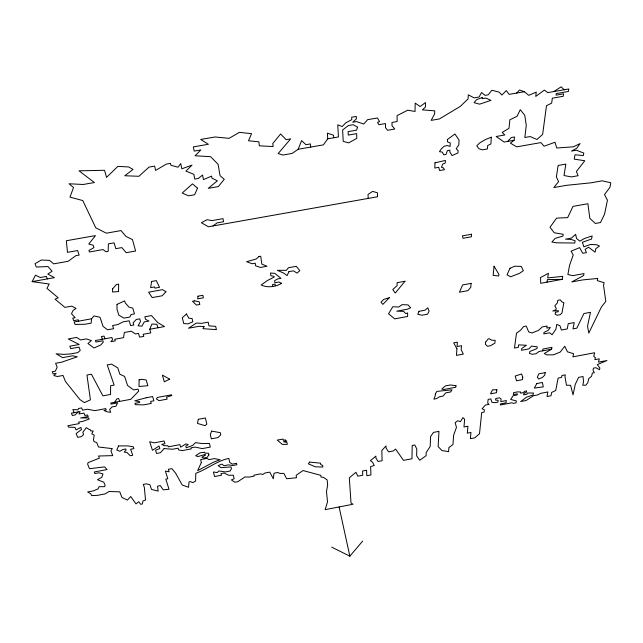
<?xml version="1.0" encoding="UTF-8"?>
<svg xmlns="http://www.w3.org/2000/svg" width="643" height="643" viewBox="0 0 643 643"><rect width="100%" height="100%" fill="white"/><g stroke="black" fill="none" stroke-linecap="round" stroke-linejoin="round"><path stroke-width="0.96" d="M91.571 318.799L91.129 323.14L85.005 324.257L75.046 324.418L74.146 321.958L91.571 318.799L93.966 315.938L100.003 317.272L103.033 326.371L107.558 329.795L113.61 328.694L112.581 325.511L117.942 324.53L122.974 321.902L129.171 320.777L130.625 325.599L133.8 325.02L133.133 322.786L136.244 319.483L139.74 318.848L140.504 321.484L138.092 325.792L141.862 326.178L144.257 321.934L149.015 321.066L145.559 319.346L144.836 316.774L151.467 315.568L157.736 322.545L164.512 326.572L149.739 329.264L150.767 332.905L143.188 334.296L143.783 336.361L139.595 337.125L138.494 333.404L135.48 333.95L131.309 331.217L124.356 332.487L123.56 337.655L114.759 339.263L115.29 340.894L110.829 341.714L112.581 339.657L111.882 337.527L95.405 340.533L95.936 342.044L102.872 340.782L103.314 342.092L100.83 344.905L93.999 348L87.954 343.507L91.394 340.581L86.315 338.909L80.664 339.938L76.621 337.43L68.238 338.957L79.218 344.495L69.79 346.215L70.706 348.643L79.033 347.124L80.238 350.379L77.763 352.621L70.609 353.931L63.794 354.389L56.142 353.795L62.62 357.645L72.643 355.804L77.313 356.769L61.72 362.17L55.603 363.287L57.171 367.169L55.298 371.22L52.292 371.767L53.168 373.904L56.166 373.358L53.867 375.6L57.444 376.493L63.038 375.464L65.449 381.484L79.941 399.608L84.346 402.582L90.414 399.89L86.958 375.03L91.419 374.21L102.896 395.863L110.548 394.44L110.62 385.76L114.149 385.109L107.22 364.919L111.512 364.131L117.773 367.909L119.887 374.274L124.613 376.436L127.571 385.478L133.664 389.931L138.06 389.119L138.695 391.129L130.826 399.319L110.757 403.048L111.126 404.093L117.565 402.896L115.981 406.191L112.123 406.906L109.632 409.382L110.676 412.292L107.043 411.817L103.965 410.443L106.24 410.017L105.725 408.61L94.915 410.628L87.416 409.229L82.545 410.138L81.669 407.919L78.542 408.498L77.924 409.816L72.852 409.559L74.122 412.685M542.588 350.853L542.893 349.045L551.943 347.341L551.622 349.157L539.011 351.52L536.158 353.65L532.549 354.325L529.494 353.441L529.784 351.496L536.961 348.619L537.251 346.834L531.6 346.095L528.827 348.916L521.521 350.282L521.786 348.474L526.392 345.275L518.668 344.849L518.314 347.349L514.488 348.064L516.482 333.227L520.717 330.076L523.587 326.564L526.271 326.065L528.675 331.892L531.914 332.978L538.392 330.454L542.346 326.917L547.137 326.025L546.791 328.075L550.287 327.424L548.246 330.301L544.042 332.399L543.793 333.894L549.749 332.785L552.088 334.802L555.906 329.16L556.758 324.377L559.989 325.848L561.395 330.02L567.239 328.927L568.235 323.71L574.215 322.593L572.977 328.878L576.819 328.163L583.916 313.535L590.491 312.313L587.533 326.162L588.787 333.138L601.502 306.815L605.81 301.398L603.536 285.379L604.123 282.743L597.275 280.589L597.733 278.443L582.775 279.906L571.748 281.931L583.635 275.558L584.021 273.596L572.921 275.638L567.882 274.545L569.545 265.35L573.235 255.03L571.072 251.22L579.616 247.627L582.759 253.286L586.4 252.627L585.114 249.315L588.554 247.25L595.105 252.177L595.812 248.704L599.445 246.052L596.632 244.726L590.459 244.485L583.82 246.824L582.405 242.258L591.544 239.027L592.155 235.957L584.447 238.473L579.865 241.157L576.562 238.497L575.63 234.317L571.482 238.071L565.543 239.148L571.233 239.453L575.163 240.828L574.762 243.038L556.219 242.789L551.871 241.993L555.182 238.4L562.906 236.077L563.212 234.269L554.234 232.758L549.998 227.292L556.565 218.138L567.673 217.623L572.977 206.403L587.895 203.718L589.816 218.331L595.362 223.475L600.466 222.55L604.533 214.264L607.442 200.198L604.492 194.556L609.894 187.41L610.85 182.781L602.202 180.82L590.973 182.829L566.274 185.345L553.816 187.571L558.59 181.639L556.388 176.889L558.132 165.476L565.84 164.11L564.015 175.531L571.297 176.913L578.081 175.708L576.409 171.488L584.792 160.742L574.271 159.159L575.003 154.762L583.354 155.55L583.788 153.074L576.393 150.213L571.498 151.081L576.715 148.268L580.074 143.59L573.411 146.813L556.75 148.011L555.005 142.24L544.082 146.234L540.94 142.593L516.715 146.853L510.405 143.156L514.119 140.287L514.472 136.983L511.314 137.538L507.673 141.412M547.016 282.148L547.426 279.609L562.199 279.351L562.721 276.369L547.691 277.921L548.439 273.283L540.562 277.543L540.691 283.306L562.199 279.351M47.317 278.909L46.384 276.434L40.308 277.519L35.469 275.196L32.15 281.618L54.406 277.639L47.791 274.071L52.067 271.282L48 266.556L36.313 267.046L35.027 263.686L41.289 260.037L49.543 260.375L53.65 263.871L68.158 261.291L75.834 255.697L79.161 255.11L77.634 250.537L67.475 252.337L66.333 240.747L95.453 235.595L88.79 244.083L93.155 245.2L93.926 247.643L88.943 250.432L89.441 251.976L103.073 249.556L105.942 251.759L108.153 251.365L108.402 243.866L114.092 242.853L115.796 248.672L121.865 247.595L126.221 252.691L135.593 251.027L132.474 239.59L126.036 236.455L121.069 230.58L106.352 233.184L95.751 227.791L82.778 200.552L69.974 197.144L73.527 187.515L69.01 183.761L83.22 184.485L94.368 182.54L79.025 170.813L104.544 170.291L106.545 177.38L117.918 166.352L128.688 166.963L133.053 169.43L124.79 175.748L138.928 176.286L149.039 167.108L154.642 166.135L155.63 170.387L166.32 164.11L170.516 163.378L170.925 165.275L177.974 167.228L180.731 163.563L181.824 168.812L192.016 165.098L185.931 171.102L193.832 174.325L194.773 179.076L198.301 178.457L202.585 175.049L203.445 179.598L211.603 176.11L211.957 178.103L217.366 180.804L208.276 188.335L218.371 186.566L224.246 179.301L220.051 175.668L218.098 164.295L210.599 156.699L195.078 155.759L200.849 149.94L194.178 151.089L193.374 146.885L208.396 144.281L200.672 139.459L215.059 136.975L229.085 138.333L239.389 132.37L251.558 133.664L248.503 140.761L258.848 141.838L259.37 145.832L273.13 146.548L272.777 143.502L280.613 133.977L286.127 139.676L290.644 138.896L278.17 153.548L282.912 155.043L292.099 153.436L298.167 149.264L301.607 140.632L305.939 144.699L310.416 143.919L310.673 147.086M149.739 329.264L151.949 324.048L156.9 324.297L157.848 327.785M114.631 402.333L116.825 398.877L118.65 398.539L119.63 401.401M333.677 137.771L333.524 135.215L327.383 133.173L327.753 138.8L323.389 144.868L298.167 149.264M331.724 547.153L349.848 556.163L362.692 541.068M516.65 93.066L519.576 89.988L524.318 91.74L528.779 95.341L536.254 92.094L535.723 96.418L544.388 90.092L547.756 92.616L568.822 88.959L568.436 91.459L556.291 93.565L556.066 95.132L563.614 93.822L563.252 96.297L552.337 98.194L551.654 103.153L546.494 105.693L542.644 134.363L536.985 139.483L530.17 136.557L524.833 137.498L526.271 125.305L524.768 115.306L520.275 109.68L517.028 116.335L509.875 119.775L508.999 128.327L502.191 132.466L504.811 134.974L496.171 136.485L504.112 142.039L514.119 140.287M78.197 411.922L75.054 414.992L72.362 415.491L71.421 413.184L80.086 411.568L79.025 414.004L83.952 413.087L84.892 415.474L87.577 414.976L88.187 416.543L80.608 417.958L88.702 417.87L89.16 419.051L83.035 421.294L78.623 422.121L79.226 423.608L67.885 425.73L68.455 427.097L75.006 427.434L76.019 429.894L80.785 427.45L81.589 429.452L76.131 433.583L77.69 437.353L81.452 436.645L83.63 434.483L82.762 432.345L86.355 427.643L89.353 429.572L90.06 429.444L90.623 430.866L93.203 430.987L91.772 433.784L94.224 435.223L93.444 439.941L94.119 441.661L96.715 442.505L98.475 447.006L112.34 448.621L110.909 450.767L112.742 455.63L98.548 456.008L99.4 458.154L88.131 462.59L87.601 464.093L89.506 468.699L104.552 466.882L107.035 469.551L94.264 471.978L94.899 473.537L98.885 472.782L102.944 473.915L101.827 477.251L97.455 479.75L103.812 482.186L105.155 485.513L104.648 486.671L99.038 486.687L98.114 488.833L93.267 490.906L87.633 491.975L90.88 493.872L91.619 495.608L97.551 495.335L105.251 493.864L109.037 491.509L119.767 491.831L121.945 497.457L127.41 500.069L130.722 496.509L135.978 503.903L138.687 501.749L140.737 504.297L142.328 503.991L142.979 500.961L145.519 500.045L144.353 487.434L143.293 484.412L146.347 483.833L149.923 484.734L151.539 489.468L158.178 491.099L157.527 486.269L160.252 485.545L163.25 489.829L169.013 489.275L165.798 479.139L167.791 478.754L165.38 471.07L169.133 471.817L168.353 469.302L171.866 468.626L175.676 473.24L182.202 485.007L188.576 487.257L189.002 481.904L190.457 481.623L192.787 482.604L195.601 481.085L195.793 473.304C206.966 469.294 216.787 460.918 228.828 458.411L229.72 462.405L232.356 464.133L236.544 463.338L236.849 464.752L232.67 465.548L228.595 464.857L224.005 465.733L221.867 464.109L218.154 465.596L220.911 467.67L231.022 466.922L231.448 468.803L230.001 471.062L225.436 471.93L218.925 470.949L217.205 472.565L213.412 471.994L214.545 476.543L221.441 475.225L221.055 473.61L224.118 473.023L228.651 475.29L233.337 475.193L234.132 478.746L231.392 479.903L234.912 482.226L237.87 481.663L244.991 476.929L249.05 477.114L254.17 476.133L253.977 475.145L260.632 473.867L262.842 474.47L264.876 473.055L269.738 472.123L273.299 478.738L274.006 473.216L277.728 472.501L279.898 473.401L283.86 473.409L286.682 478.754L296.503 477.733L296.166 475.29L303.006 470.547L320.817 475.354L320.994 477.058L323.59 477.403L327.15 479.903L327.649 485.079L326.483 491.525L327.512 501.87L325.141 509.666L353.063 504.241L351.006 503.059L349.326 477.805L355.941 472.275L357.797 476.174L362.773 475.217L362.564 471.006L366.574 470.234L366.807 475.74L370.939 474.944L370.625 466.569L374.242 465.516L372.61 462.333L370.408 460.693L375.866 456.104L375.922 458.049L378.044 461.489L382.079 460.709L381.862 450.454L386.025 445.92L386.057 447.97L388.533 451.876L393.203 450.976L395.59 449.071L403.507 460.38L411.962 458.756L412.211 445.478L414.823 444.98L416.793 449.039L416.624 455.823L419.694 460.259L426.084 455.718L426.196 452.511L430.175 446.467L430.585 436.557L433.519 432.385L438.952 431.349L438.148 446.596L441.966 450.534L448.605 451.691L448.87 447.657L452.953 444.498L453.62 435.207L456.474 427.338L455.14 422.628L457.703 420.803L460.533 421.599L462.872 417.604L464.632 419.236L463.981 426.992L467.927 426.237L467.308 433.173L470.965 432.474L470.387 438.663L474.807 437.811L479.493 433.76L481.711 412.557L484.131 412.091L484.364 409.864L482.105 408.755L485.352 405.066L489.114 404.351L487.707 403.153L488.117 399.407L490.818 398.893L491.983 402.341L495.279 402.647L497.947 402.14L498.164 400.356L495.584 400.05L495.769 398.523L499.45 397.824L501.098 399.006L500.768 401.602L506.33 400.549L506.033 402.815L500.479 403.868L500.342 404.986L511.836 402.799L513.411 403.362L516.048 402.856L516.329 400.943L510.655 399.407L513.17 395.718L517.205 394.955L517.374 393.789L513.331 394.553L513.604 392.632L517.655 391.86L520.734 392.037L520.565 393.178L523.973 392.535L524.149 391.394L526.617 390.92L526.44 392.061L523.796 393.693L523.619 394.842L527.027 394.191L527.204 393.042L533.369 392.986L533.047 394.963L526.553 397.181L520.701 401.545L526.03 400.533L533.481 395.742L537.387 394.995L540.827 393.299L547.86 391.957L547.024 396.53L551.003 395.775L551.622 392.479L555.729 390.462L558.108 378.076L561.54 377.425L561.91 375.52L565.35 374.869L564.972 376.774L566.475 385.213L570.59 385.302L573.026 394.842L575.252 384.41L578.644 377.353L583.032 376.525L583.531 381.797L582.767 385.205L585.733 385.245L587.798 382.762L588.747 378.623L591.6 376.268L592.348 373.044L594.301 372.675L593.015 370.151L593.481 368.15L595.82 367.7L599.501 369.685L599.887 368.053L597.259 364.645L606.984 360.522L598.504 362.13L599.284 358.826L594.871 359.654L595.362 357.516L593.762 356.527L594.63 352.758L572.905 356.849L573.548 353.714L567.464 351.817L564.755 346.223L560.246 352.051L553.631 354.791L546.823 354.896L544.283 353.513L551.622 349.157M212.986 225.966L217.101 222.88L223.555 221.731L223.008 218.644L211.989 220.597L207.038 219.689L201.38 222.743L208.404 226.778L377.513 196.766L377.433 192.771L372.618 191.413L368.037 194.443L368.15 198.422M553.92 91.547L561.106 86.837L564.216 89.755M524.318 91.74L509.071 94.376L506.379 90.575L501.878 95.035L499.089 92.118L491.855 90.245L488.238 94.81L485.071 95.357L481.519 92.528L479.099 96.997L474.06 97.873L468.313 94.834L468.056 98.901L460.284 106.408L439.426 118.939L431.156 120.378L434.628 114.004L434.732 110.837L422.338 109.857L425.401 107.14L425.513 102.55L420.104 106.545L415.177 103.089L415.048 111.456L407.742 110.194L397.101 115.619L397.109 121.543L392.005 122.427L392.021 125.69L394.778 129.026L387.552 130.28L385.519 127.676L385.47 123.56L378.84 124.71L377.537 122.427L379.523 121.599L377.457 117.966L367.579 119.67L363.777 124.019L356.471 121.591L352.685 122.25L356.367 118.875L356.278 116.439L351.673 117.235L351.777 119.67L345.91 122.717L342.172 126.575L337.76 124.822L338.435 136.943L327.753 138.8M32.15 281.618L49.23 284.005L46.931 288.321L58.224 297.805L55.081 299.172L64.903 307.378L71.759 306.14L76.083 308.463L73.23 310.223L71.486 313.728L75.159 317.69L72.755 318.124L73.68 320.664L78.285 319.828L78.751 321.13M102.358 339.263L101.441 336.562L104.037 336.088L104.946 338.789M339.11 506.949L349.848 556.163M272.736 286.183L272.519 284.592L275.067 284.126L275.276 285.725M112.597 288.852L112.573 291.994L118.545 291.568L118.65 284.11L116.399 284.511L112.597 288.852M407.63 313.133L407.598 316.477L394.698 318.856L388.541 313.816L392.785 306.759L398.732 307.008L402.213 304.637L408.024 304.911L410.628 307.756L407.678 309.146L396.747 311.164L403.539 311.349L405.62 313.503L407.63 313.133M491.268 137.216L490.906 144.008L487.651 145.567L487.362 148.975L482.371 149.851L478.947 148.742L476.728 145.832L480.072 142.674L485.529 139.515L491.268 137.216M117.042 304.364L116.978 309.195L118.842 315.174L123.97 318.1L129.806 317.039L131.14 314.499L134.467 313.897L132.788 308.182L128.946 307.113L125.256 302.877L124.654 300.876L117.042 304.364M139.113 379.804L139.009 386.523L147.882 385.687L146.154 379.973L141.733 379.314L139.113 379.804M434.981 162.8L434.805 168.04L438.751 167.341L439.611 170.54L444.498 169.672L443.429 167.895L441.484 167.373L442.673 164.126L445.294 162.96L445.406 160.445L434.981 162.8M435.327 393.958L435.247 395.815L433.872 399.15L436.517 398.652L439.418 396.787L442.963 396.12L445.736 392.873L450.727 391.925L451.981 389.795L436.862 391.41L435.327 393.958M447.512 139.427L447.399 141.814L450.277 143.019L450.108 146.427L447.544 145.575L444.281 146.146L441.307 148.879L439.45 151.684L442.344 152.11L443.766 154.826L446.041 154.424L447.383 150.623L449.923 150.181L449.835 152.069L452.037 155.59L457.961 152.946L458.097 150.615L456.184 148.806L458.797 144.9L459.07 140.118L454.939 134.009L447.512 139.427M456.924 348.731L456.466 355.386L463.298 354.108L461.2 349.655L461.489 345.685L457.069 346.505L457.366 342.189L453.653 342.88L456.924 348.731M455.951 385.687L455.839 387.239L443.75 389.521L441.781 389.063L445.43 385.913L450.413 384.972L455.951 385.687M471.56 234.221L471.367 236.777L463.064 238.28L462.413 235.877L471.56 234.221M482.322 97.511L482.234 98.684L485.819 98.066L490.995 100.356L479.614 104.166L474.068 102.663L476.503 99.665L482.322 97.511M471.094 283.378L470.78 287.284L467.927 290.644L459.423 292.203L462.679 284.921L471.094 283.378M485.594 342.156L485.385 344.254L487.466 346.264L490.496 345.701L494.861 343.185L495.174 340.372L491.782 340.187L489.17 338.74L488.222 338.917L485.594 342.156M494.057 266.25L493.133 275.357L498.719 275.992L498.896 274.304L494.057 266.25M496.846 389.819L496.5 392.704L490.496 393.837L492.57 389.738L496.846 389.819M198.012 296.174L197.634 298.866L203.389 297.822L202.85 295.29L198.012 296.174M522.751 377.152L522.373 379.683L516.482 380.793L515.252 376.026L521.577 373.985L522.751 377.152M151.595 281.465L150.631 287.638L154.642 286.915L154.955 288.136L159.544 287.308L156.273 280.613L151.595 281.465M555.528 312.241L555.174 314.258L557.216 315.255L560.133 314.716L561.966 313.045L563.871 302.604L561.926 301.945L560.262 299.863L557.811 300.321L557.352 302.917L554.821 305.771L556.203 308.351L555.97 309.701L552.819 310.995L558.365 310.673L558.172 311.751L555.528 312.241M545.2 372.635L544.766 375.118L542.306 377.529L538.657 379L537.315 377.208L538.882 373.832L545.2 372.635M198.301 419.3L197.473 423.424L205.085 425.674L206.829 424.083L205.35 417.974L198.301 419.3M201.355 462.486L197.634 470.668L213.653 462.108L220.131 459.721L214.384 458.604L209.023 459.624L206.877 458.403L200.6 459.592L201.355 462.486M357.588 127.226L356.503 130.183L348.12 131.638L348.281 135.094L356.64 133.64L356.817 138.309L348.643 142.899L343.209 141.347L342.631 129.942L348.402 125.554L353.264 124.71L357.588 127.226M211.627 431.099L210.293 434.572L211.314 438.815L218.065 437.545L220.798 434.789L220.316 432.675L211.627 431.099M418.979 311.316L417.797 314.282L421.912 315.223L427.579 314.178L429.066 311.099L427.788 307.78L425.119 310.191L418.979 311.316M197.505 188.126L194.652 194.741L188.52 195.818L182.218 193.037L192.474 183.874L197.505 188.126M118.545 445.945L116.761 450.004L119.807 451.29L122.917 449.529L125.747 448.991L126.141 450.1L124.139 452.037L127.009 452.543L130.191 455.75L132.715 455.276L130.601 449.256L133.913 448.629L133.262 446.748L127.507 445.888L118.545 445.945M510.028 268.276L507.038 274.818L510.59 276.787L519.697 273.267L523.354 270.679L521.272 266.379L514.673 266.226L510.028 268.276M288.94 271.651L287.116 275.606L283.804 273.171L277.39 270.325L286.312 270.341L288.49 267.729L296.294 266.323L299.823 270.687L297.026 273.098L293.425 270.84L288.94 271.651M204.064 326.62L202.963 328.677L216.378 329.634L215.694 326.347L208.983 325.905L208.187 322.151L201.781 323.325L196.284 323.075L188.544 328.227L199.242 326.274L204.064 326.62M536.825 383.541L534.309 388.067L543.287 386.869L542.395 382.489L536.825 383.541M157.334 397.454L156.418 398.949L159.014 400.653L167.116 399.142L166.545 397.125L171.737 395.582L171.52 394.81L157.334 397.454M309.596 462.1L308.383 463.852L315.327 466.802L322.81 467.043L322.641 465.403L320.696 464.543L320.552 463.153L309.596 462.1M208.895 454.89L207.142 457.39L203.839 458.025L201.878 457.261L205.479 455.123L205.294 454.408L198.036 456.538L195.633 455.774L199.989 452.849L204.667 452.262L204.884 453.138L208.485 453.235L208.895 454.89M404.969 281.256L395.252 293.063L392.769 289.535L397.109 285.693L397.109 282.687L404.969 281.256M164.118 448.589L160.445 452.728L156.579 453.46L155.542 450.213L159.826 448.573L159.03 446.025L152.455 450.301L149.698 441.749L154.216 442.842L164.078 440.985L164.913 443.742L161.731 444.345L164.11 445.671L167.952 445.76L168.273 446.845L179.919 444.643L180.643 447.19L185.964 443.839L188.23 444.683L185.787 446.21L186.229 447.809L192.635 445.446L195.472 442.649L202.441 443.566L209.417 443.453L210.309 447.078L202.272 448.605L195.07 447.078L190.947 447.858L191.228 448.902L182.299 450.59L178.674 449.963L178.159 448.187L172.605 449.24L164.118 448.589M165.902 291.729L162.173 295.78L152.174 297.588L148.605 292.179L162.591 289.655L165.902 291.729M389.336 297.757L382.882 304.364L380.994 302.17L383.799 299.389L389.336 297.757M186.462 313.985L182.323 317.755L183.713 323.533L187.989 323.855L192.836 321.789L192.096 318.55L188.785 318.164L186.462 313.985M258.936 256.541L256.195 259.008L246.615 261.709L252.209 263.759L255.215 263.212L255.609 265.824L260.528 267.432L267.014 266.266L261.838 264.08L260.712 256.227L258.936 256.541M281.57 283.306C275.887 286.971 267.367 288.008 261.138 284.986L267.866 280.276L274.119 277.157L274.014 276.337L270.872 275.775L270.494 273.002L274.794 273.371L280.951 278.339L277.68 278.925L274.601 280.653L274.874 282.719L278.821 282.004L281.57 283.306M169.688 379.177L164.295 381.829L162.39 375.094L169.688 379.177M146.242 397.752L134.797 400.798L139.443 401.602L139.716 402.462L134.942 403.346L135.376 404.672L143.662 404.865L151.258 403.45L150.631 401.417L153.886 400.814L152.608 396.562L146.242 397.752M285.122 439.989L283.29 440.334L283.105 439.089L277.286 440.077L282.277 444.393L287.268 444.401L286.979 442.4L283.499 441.741L286.794 441.114L285.122 439.989M194.612 300.86L192.506 301.245L196.428 305.063L199.82 304.444L199.25 301.856L194.612 300.86"/></g></svg>
